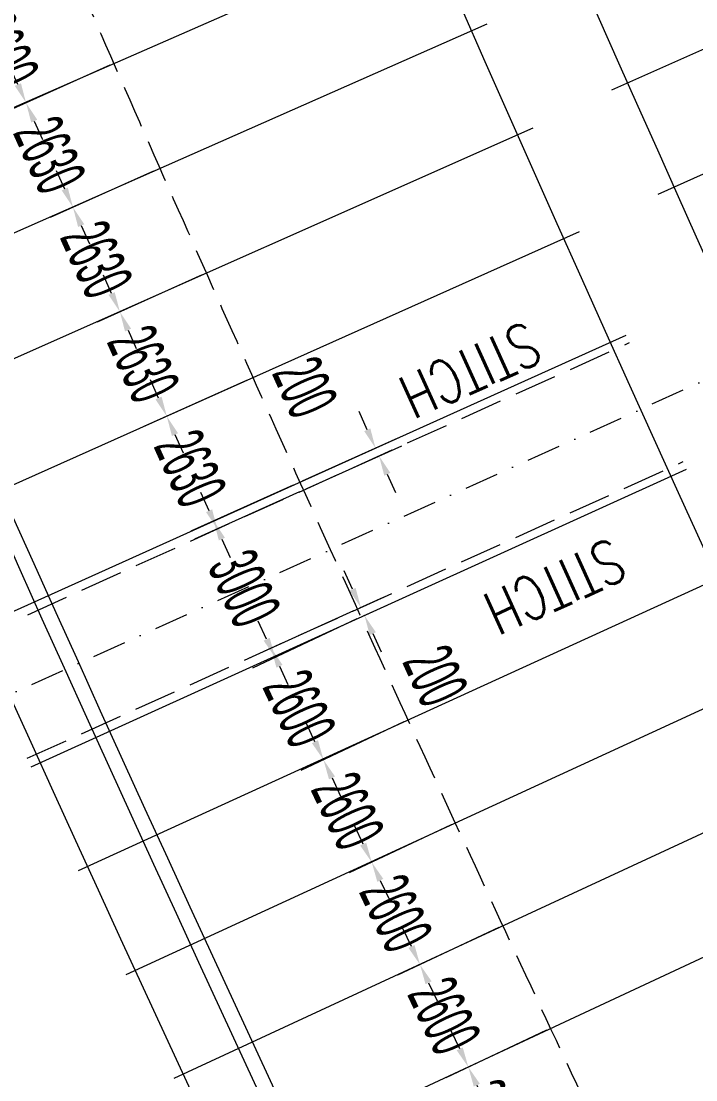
# Model space of a CAD drawing. Header units: millimetres. Extents: x 27228149 to 29012050, y 40856015 to 42918728.
# Drawn here: x 27425136 to 27440625, y 42328236 to 42352546 of the extents above; entities that cross this region are included whole.
import ezdxf

# ---------------------------------------------------------------- set-up
doc = ezdxf.new("R2010")
doc.units = ezdxf.units.MM
doc.header["$LTSCALE"] = 0.05
doc.linetypes.add('DGN Style 3', pattern=[27349.722329, 19535.51595, -7814.20638])
doc.linetypes.add('DGN Style 4', pattern=[31276.361035, 15628.41276, -7814.20638, 19.535516, -7814.20638])
doc.layers.get('Defpoints').update_dxf_attribs({"lineweight": 0})
for name, color, linetype, lineweight in [('InnerEdge_NB', 7, 'Continuous', 0), ('InnerEdge_SB', 7, 'Continuous', 0), ('InnerEdge_SB_Ramp', 7, 'Continuous', 0), ('OuterEdge_NB', 7, 'Continuous', 0), ('OuterEdge_SB', 7, 'Continuous', 0), ('OuterEdge_SBRamp', 7, 'Continuous', 0), ('PlacementCurve_NB', 1, 'DGN Style 3', 0), ('PlacementCurve_SB', 1, 'DGN Style 3', 0), ('S-_ANOT----_A-', 7, 'Continuous', 0), ('S-_ANOT----_T-', 7, 'Continuous', 0), ('S-_GRIDLINE_E- Adjusted', 6, 'DGN Style 4', 0), ('S-_SEG-----_E-NB', 3, 'Continuous', 13), ('S-_SEG-----_E-SB', 3, 'Continuous', 13), ('S-_WALLLBW-_E-', 40, 'Continuous', 13)]:
    doc.layers.add(name, color=color, linetype=linetype, lineweight=lineweight)
doc.styles.add('Styletxt', font='txt.shx')
doc.styles.add('StyleWORKING', font='WORKING.shx')
doc.dimstyles.new('dim300', dxfattribs={"dimtxt": 750, "dimasz": 750, "dimexe": 375, "dimexo": 375, "dimgap": 375, "dimtad": 1, "dimdec": 0, "dimzin": 11, "dimdsep": 46, "dimtxsty": 'StyleWORKING', "dimsah": 1, "dimcen": 0.09, "dimclrd": 7, "dimclre": 7, "dimadec": 4, "dimazin": 3, "dimtfac": 1, "dimtdec": 0, "dimtmove": 0, "dimatfit": 3, "dimfxl": 1, "dimtolj": 1, "dimtzin": 0, "dimlwd": 0, "dimlwe": 0, "dimarcsym": 0})

# ---------------------------------------------------------------- blocks, each defined once
blk = doc.blocks.new('*D686')
at = {"layer": 'Defpoints', "color": 0, "linetype": 'Continuous', "transparency": 16777216}
for p in [(27425203, 42356350), (27426237, 42353965), (27424183, 42353043)]:
    blk.add_point(p, dxfattribs=at)
at = {"layer": 'S-_ANOT----_A-', "linetype": 'Continuous', "transparency": 16777216}
for p, q in [((27425098, 42356303), (27422594, 42355180)), ((27426132, 42353918), (27423659, 42352808))]:
    blk.add_line(p, q, dxfattribs=at)
at = {"layer": 'S-_ANOT----_A-', "color": 7, "linetype": 'Continuous', "lineweight": 0, "transparency": 16777216}
for p, q in [((27422931, 42355835), (27422742, 42356254)), ((27424372, 42352624), (27424560, 42352204))]:
    blk.add_line(p, q, dxfattribs=at)
at = {"layer": 'S-_ANOT----_A-', "color": 7, "linetype": 'Continuous', "transparency": 16777216}
for points in [[(27423001, 42355866), (27422861, 42355803), (27423119, 42355415)], [(27424442, 42352655), (27424302, 42352592), (27424183, 42353043)]]:
    blk.add_solid(points, dxfattribs=at)
at = {"layer": 'S-_ANOT----_A-', "color": 0, "linetype": 'Continuous', "transparency": 16777216, "insert": (27423652, 42354230), "char_height": 1150, "attachment_point": 5, "rotation": 294.171, "style": 'StyleWORKING'}
blk.add_mtext('\\A1;{\\W0.47826;\\C0;2600}', dxfattribs=at)
blk = doc.blocks.new('*D687')
at = {"layer": 'Defpoints', "color": 0, "linetype": 'Continuous', "transparency": 16777216}
for p in [(27426237, 42353965), (27427277, 42351582), (27425248, 42350671)]:
    blk.add_point(p, dxfattribs=at)
at = {"layer": 'S-_ANOT----_A-', "linetype": 'Continuous', "transparency": 16777216}
for p, q in [((27426132, 42353918), (27423659, 42352808)), ((27427172, 42351535), (27424723, 42350436))]:
    blk.add_line(p, q, dxfattribs=at)
at = {"layer": 'S-_ANOT----_A-', "color": 7, "linetype": 'Continuous', "lineweight": 0, "transparency": 16777216}
for p, q in [((27423995, 42353463), (27423807, 42353883)), ((27425436, 42350252), (27425625, 42349832))]:
    blk.add_line(p, q, dxfattribs=at)
at = {"layer": 'S-_ANOT----_A-', "color": 7, "linetype": 'Continuous', "transparency": 16777216}
for points in [[(27424065, 42353494), (27423925, 42353431), (27424183, 42353043)], [(27425506, 42350283), (27425366, 42350220), (27425248, 42350671)]]:
    blk.add_solid(points, dxfattribs=at)
at = {"layer": 'S-_ANOT----_A-', "color": 0, "linetype": 'Continuous', "transparency": 16777216, "insert": (27424717, 42351858), "char_height": 1150, "attachment_point": 5, "rotation": 294.171, "style": 'StyleWORKING'}
blk.add_mtext('\\A1;{\\W0.47826;\\C0;2600}', dxfattribs=at)
blk = doc.blocks.new('*D688')
at = {"layer": 'Defpoints', "color": 0, "linetype": 'Continuous', "transparency": 16777216}
for p in [(27427277, 42351582), (27428276, 42349148), (27426325, 42348272)]:
    blk.add_point(p, dxfattribs=at)
at = {"layer": 'S-_ANOT----_A-', "linetype": 'Continuous', "transparency": 16777216}
for p, q in [((27427172, 42351535), (27424723, 42350436)), ((27428171, 42349101), (27425800, 42348037))]:
    blk.add_line(p, q, dxfattribs=at)
at = {"layer": 'S-_ANOT----_A-', "color": 7, "linetype": 'Continuous', "lineweight": 0, "transparency": 16777216}
for p, q in [((27425060, 42351091), (27424871, 42351511)), ((27426513, 42347853), (27426701, 42347433))]:
    blk.add_line(p, q, dxfattribs=at)
at = {"layer": 'S-_ANOT----_A-', "color": 7, "linetype": 'Continuous', "transparency": 16777216}
for points in [[(27425130, 42351122), (27424990, 42351060), (27425248, 42350671)], [(27426583, 42347884), (27426443, 42347821), (27426325, 42348272)]]:
    blk.add_solid(points, dxfattribs=at)
at = {"layer": 'S-_ANOT----_A-', "color": 0, "linetype": 'Continuous', "transparency": 16777216, "insert": (27425788, 42349472), "char_height": 1150, "attachment_point": 5, "rotation": 294.171, "style": 'StyleWORKING'}
blk.add_mtext('\\A1;{\\W0.47826;\\C0;2630}', dxfattribs=at)
blk = doc.blocks.new('*D689')
at = {"layer": 'Defpoints', "color": 0, "linetype": 'Continuous', "transparency": 16777216}
for p in [(27428276, 42349148), (27429400, 42346770), (27427402, 42345873)]:
    blk.add_point(p, dxfattribs=at)
at = {"layer": 'S-_ANOT----_A-', "linetype": 'Continuous', "transparency": 16777216}
for p, q in [((27428171, 42349101), (27425800, 42348037)), ((27429295, 42346722), (27426877, 42345637))]:
    blk.add_line(p, q, dxfattribs=at)
at = {"layer": 'S-_ANOT----_A-', "color": 7, "linetype": 'Continuous', "lineweight": 0, "transparency": 16777216}
for p, q in [((27426136, 42348692), (27425948, 42349112)), ((27427590, 42345453), (27427778, 42345033))]:
    blk.add_line(p, q, dxfattribs=at)
at = {"layer": 'S-_ANOT----_A-', "color": 7, "linetype": 'Continuous', "transparency": 16777216}
for points in [[(27426206, 42348723), (27426066, 42348661), (27426325, 42348272)], [(27427660, 42345484), (27427520, 42345421), (27427402, 42345873)]]:
    blk.add_solid(points, dxfattribs=at)
at = {"layer": 'S-_ANOT----_A-', "color": 0, "linetype": 'Continuous', "transparency": 16777216, "insert": (27426864, 42347073), "char_height": 1150, "attachment_point": 5, "rotation": 294.171, "style": 'StyleWORKING'}
blk.add_mtext('\\A1;{\\W0.47826;\\C0;2630}', dxfattribs=at)
blk = doc.blocks.new('*D690')
at = {"layer": 'Defpoints', "color": 0, "linetype": 'Continuous', "transparency": 16777216}
for p in [(27429400, 42346770), (27430412, 42344341), (27428479, 42343473)]:
    blk.add_point(p, dxfattribs=at)
at = {"layer": 'S-_ANOT----_A-', "linetype": 'Continuous', "transparency": 16777216}
for p, q in [((27429295, 42346722), (27426877, 42345637)), ((27430307, 42344294), (27427954, 42343238))]:
    blk.add_line(p, q, dxfattribs=at)
at = {"layer": 'S-_ANOT----_A-', "color": 7, "linetype": 'Continuous', "lineweight": 0, "transparency": 16777216}
for p, q in [((27427213, 42346292), (27427025, 42346712)), ((27428667, 42343054), (27428855, 42342634))]:
    blk.add_line(p, q, dxfattribs=at)
at = {"layer": 'S-_ANOT----_A-', "color": 7, "linetype": 'Continuous', "transparency": 16777216}
for points in [[(27427283, 42346324), (27427143, 42346261), (27427402, 42345873)], [(27428737, 42343085), (27428597, 42343022), (27428479, 42343473)]]:
    blk.add_solid(points, dxfattribs=at)
at = {"layer": 'S-_ANOT----_A-', "color": 0, "linetype": 'Continuous', "transparency": 16777216, "insert": (27427941, 42344673), "char_height": 1150, "attachment_point": 5, "rotation": 294.171, "style": 'StyleWORKING'}
blk.add_mtext('\\A1;{\\W0.47826;\\C0;2630}', dxfattribs=at)
blk = doc.blocks.new('*D691')
at = {"layer": 'Defpoints', "color": 0, "linetype": 'Continuous', "transparency": 16777216}
for p in [(27432949, 42338870), (27434028, 42336504), (27432077, 42335585)]:
    blk.add_point(p, dxfattribs=at)
at = {"layer": 'S-_ANOT----_A-', "linetype": 'Continuous', "transparency": 16777216}
for p, q in [((27432845, 42338821), (27430448, 42337691)), ((27433924, 42336455), (27431556, 42335340))]:
    blk.add_line(p, q, dxfattribs=at)
at = {"layer": 'S-_ANOT----_A-', "color": 7, "linetype": 'Continuous', "lineweight": 0, "transparency": 16777216}
for p, q in [((27430772, 42338353), (27430576, 42338769)), ((27432273, 42335169), (27432469, 42334753))]:
    blk.add_line(p, q, dxfattribs=at)
at = {"layer": 'S-_ANOT----_A-', "color": 7, "linetype": 'Continuous', "transparency": 16777216}
for points in [[(27430841, 42338385), (27430703, 42338320), (27430968, 42337936)], [(27432342, 42335201), (27432203, 42335136), (27432077, 42335585)]]:
    blk.add_solid(points, dxfattribs=at)
at = {"layer": 'S-_ANOT----_A-', "color": 0, "linetype": 'Continuous', "transparency": 16777216, "insert": (27431524, 42336761), "char_height": 1150, "attachment_point": 5, "rotation": 295.2339, "style": 'StyleWORKING'}
blk.add_mtext('\\A1;{\\W0.47826;\\C0;2600}', dxfattribs=at)
blk = doc.blocks.new('*D692')
at = {"layer": 'Defpoints', "color": 0, "linetype": 'Continuous', "transparency": 16777216}
for p in [(27434028, 42336504), (27435112, 42334141), (27433185, 42333233)]:
    blk.add_point(p, dxfattribs=at)
at = {"layer": 'S-_ANOT----_A-', "linetype": 'Continuous', "transparency": 16777216}
for p, q in [((27433924, 42336455), (27431556, 42335340)), ((27435008, 42334092), (27432665, 42332988))]:
    blk.add_line(p, q, dxfattribs=at)
at = {"layer": 'S-_ANOT----_A-', "color": 7, "linetype": 'Continuous', "lineweight": 0, "transparency": 16777216}
for p, q in [((27431880, 42336001), (27431684, 42336417)), ((27433381, 42332817), (27433577, 42332401))]:
    blk.add_line(p, q, dxfattribs=at)
at = {"layer": 'S-_ANOT----_A-', "color": 7, "linetype": 'Continuous', "transparency": 16777216}
for points in [[(27431950, 42336034), (27431811, 42335968), (27432077, 42335585)], [(27433450, 42332850), (27433312, 42332784), (27433185, 42333233)]]:
    blk.add_solid(points, dxfattribs=at)
at = {"layer": 'S-_ANOT----_A-', "color": 0, "linetype": 'Continuous', "transparency": 16777216, "insert": (27432632, 42334409), "char_height": 1150, "attachment_point": 5, "rotation": 295.2339, "style": 'StyleWORKING'}
blk.add_mtext('\\A1;{\\W0.47826;\\C0;2600}', dxfattribs=at)
blk = doc.blocks.new('*D693')
at = {"layer": 'Defpoints', "color": 0, "linetype": 'Continuous', "transparency": 16777216}
for p in [(27435112, 42334141), (27436203, 42331781), (27434293, 42330881)]:
    blk.add_point(p, dxfattribs=at)
at = {"layer": 'S-_ANOT----_A-', "linetype": 'Continuous', "transparency": 16777216}
for p, q in [((27435008, 42334092), (27432665, 42332988)), ((27436099, 42331732), (27433773, 42330636))]:
    blk.add_line(p, q, dxfattribs=at)
at = {"layer": 'S-_ANOT----_A-', "color": 7, "linetype": 'Continuous', "lineweight": 0, "transparency": 16777216}
for p, q in [((27432989, 42333649), (27432793, 42334065)), ((27434489, 42330465), (27434685, 42330049))]:
    blk.add_line(p, q, dxfattribs=at)
at = {"layer": 'S-_ANOT----_A-', "color": 7, "linetype": 'Continuous', "transparency": 16777216}
for points in [[(27433058, 42333682), (27432919, 42333616), (27433185, 42333233)], [(27434559, 42330498), (27434420, 42330432), (27434293, 42330881)]]:
    blk.add_solid(points, dxfattribs=at)
at = {"layer": 'S-_ANOT----_A-', "color": 0, "linetype": 'Continuous', "transparency": 16777216, "insert": (27433740, 42332058), "char_height": 1150, "attachment_point": 5, "rotation": 295.2339, "style": 'StyleWORKING'}
blk.add_mtext('\\A1;{\\W0.47826;\\C0;2600}', dxfattribs=at)
blk = doc.blocks.new('*D694')
at = {"layer": 'Defpoints', "color": 0, "linetype": 'Continuous', "transparency": 16777216}
for p in [(27436203, 42331781), (27437299, 42329424), (27435402, 42328529)]:
    blk.add_point(p, dxfattribs=at)
at = {"layer": 'S-_ANOT----_A-', "linetype": 'Continuous', "transparency": 16777216}
for p, q in [((27436099, 42331732), (27433773, 42330636)), ((27437195, 42329375), (27434882, 42328284))]:
    blk.add_line(p, q, dxfattribs=at)
at = {"layer": 'S-_ANOT----_A-', "color": 7, "linetype": 'Continuous', "lineweight": 0, "transparency": 16777216}
for p, q in [((27434097, 42331297), (27433901, 42331713)), ((27435598, 42328113), (27435794, 42327697))]:
    blk.add_line(p, q, dxfattribs=at)
at = {"layer": 'S-_ANOT----_A-', "color": 7, "linetype": 'Continuous', "transparency": 16777216}
for points in [[(27434167, 42331330), (27434028, 42331265), (27434293, 42330881)], [(27435667, 42328146), (27435528, 42328081), (27435402, 42328529)]]:
    blk.add_solid(points, dxfattribs=at)
at = {"layer": 'S-_ANOT----_A-', "color": 0, "linetype": 'Continuous', "transparency": 16777216, "insert": (27434849, 42329706), "char_height": 1150, "attachment_point": 5, "rotation": 295.2339, "style": 'StyleWORKING'}
blk.add_mtext('\\A1;{\\W0.47826;\\C0;2600}', dxfattribs=at)
blk = doc.blocks.new('*D695')
at = {"layer": 'Defpoints', "color": 0, "linetype": 'Continuous', "transparency": 16777216}
for p in [(27437299, 42329424), (27438402, 42327069), (27436510, 42326177)]:
    blk.add_point(p, dxfattribs=at)
at = {"layer": 'S-_ANOT----_A-', "linetype": 'Continuous', "transparency": 16777216}
for p, q in [((27437195, 42329375), (27434882, 42328284)), ((27438298, 42327020), (27435990, 42325932))]:
    blk.add_line(p, q, dxfattribs=at)
at = {"layer": 'S-_ANOT----_A-', "color": 7, "linetype": 'Continuous', "lineweight": 0, "transparency": 16777216}
for p, q in [((27435206, 42328945), (27435009, 42329362)), ((27436706, 42325761), (27436902, 42325345))]:
    blk.add_line(p, q, dxfattribs=at)
at = {"layer": 'S-_ANOT----_A-', "color": 7, "linetype": 'Continuous', "transparency": 16777216}
for points in [[(27435275, 42328978), (27435136, 42328913), (27435402, 42328529)], [(27436776, 42325794), (27436637, 42325729), (27436510, 42326177)]]:
    blk.add_solid(points, dxfattribs=at)
at = {"layer": 'S-_ANOT----_A-', "color": 0, "linetype": 'Continuous', "transparency": 16777216, "insert": (27435957, 42327354), "char_height": 1150, "attachment_point": 5, "rotation": 295.2339, "style": 'StyleWORKING'}
blk.add_mtext('\\A1;{\\W0.47826;\\C0;2600}', dxfattribs=at)
blk = doc.blocks.new('*D992')
at = {"layer": 'Defpoints', "color": 0, "linetype": 'Continuous', "transparency": 16777216}
for p in [(27433271, 42342744), (27431489, 42341941), (27431571, 42341759)]:
    blk.add_point(p, dxfattribs=at)
at = {"layer": 'S-_ANOT----_A-', "color": 7, "linetype": 'Continuous', "lineweight": 0, "transparency": 16777216}
for p, q in [((27433082, 42343163), (27432893, 42343583)), ((27433542, 42342142), (27433731, 42341723))]:
    blk.add_line(p, q, dxfattribs=at)
at = {"layer": 'S-_ANOT----_A-', "linetype": 'Continuous', "transparency": 16777216}
for p, q in [((27431594, 42341988), (27433795, 42342980)), ((27431676, 42341806), (27433877, 42342798))]:
    blk.add_line(p, q, dxfattribs=at)
at = {"layer": 'S-_ANOT----_A-', "color": 7, "linetype": 'Continuous', "transparency": 16777216}
for points in [[(27433152, 42343195), (27433012, 42343132), (27433271, 42342744)], [(27433612, 42342174), (27433472, 42342111), (27433353, 42342561)]]:
    blk.add_solid(points, dxfattribs=at)
at = {"layer": 'S-_ANOT----_A-', "color": 0, "linetype": 'Continuous', "transparency": 16777216, "insert": (27431650, 42344138), "char_height": 1150, "attachment_point": 5, "rotation": 294.25, "style": 'StyleWORKING'}
blk.add_mtext('\\A1;{\\W0.47826;\\C0;200}', dxfattribs=at)
blk = doc.blocks.new('*D993')
at = {"layer": 'Defpoints', "color": 0, "linetype": 'Continuous', "transparency": 16777216}
for p in [(27432935, 42339083), (27432807, 42339025), (27432890, 42338843)]:
    blk.add_point(p, dxfattribs=at)
at = {"layer": 'S-_ANOT----_A-', "color": 7, "linetype": 'Continuous', "lineweight": 0, "transparency": 16777216}
for p, q in [((27432745, 42339502), (27432554, 42339921)), ((27433208, 42338482), (27433398, 42338064))]:
    blk.add_line(p, q, dxfattribs=at)
at = {"layer": 'S-_ANOT----_A-', "linetype": 'Continuous', "transparency": 16777216}
for p, q in [((27432912, 42339073), (27433458, 42339321)), ((27432995, 42338891), (27433541, 42339139))]:
    blk.add_line(p, q, dxfattribs=at)
at = {"layer": 'S-_ANOT----_A-', "color": 7, "linetype": 'Continuous', "transparency": 16777216}
for points in [[(27432814, 42339534), (27432675, 42339470), (27432935, 42339083)], [(27433278, 42338514), (27433138, 42338451), (27433018, 42338901)]]:
    blk.add_solid(points, dxfattribs=at)
at = {"layer": 'S-_ANOT----_A-', "color": 0, "linetype": 'Continuous', "transparency": 16777216, "insert": (27434644, 42337513), "char_height": 1150, "attachment_point": 5, "rotation": 294.4288, "style": 'StyleWORKING'}
blk.add_mtext('\\A1;{\\W0.47826;\\C0;200}', dxfattribs=at)
blk = doc.blocks.new('*D1194')
at = {"layer": 'Defpoints', "color": 0, "linetype": 'Continuous', "transparency": 16777216}
for p in [(27430412, 42344341), (27431489, 42341941), (27429556, 42341074)]:
    blk.add_point(p, dxfattribs=at)
at = {"layer": 'S-_ANOT----_A-', "linetype": 'Continuous', "transparency": 16777216}
for p, q in [((27430307, 42344294), (27427954, 42343238)), ((27431384, 42341894), (27429031, 42340838))]:
    blk.add_line(p, q, dxfattribs=at)
at = {"layer": 'S-_ANOT----_A-', "color": 7, "linetype": 'Continuous', "lineweight": 0, "transparency": 16777216}
for p, q in [((27428290, 42343893), (27428102, 42344313)), ((27429744, 42340654), (27429932, 42340234))]:
    blk.add_line(p, q, dxfattribs=at)
at = {"layer": 'S-_ANOT----_A-', "color": 7, "linetype": 'Continuous', "transparency": 16777216}
for points in [[(27428360, 42343924), (27428220, 42343861), (27428479, 42343473)], [(27429814, 42340685), (27429674, 42340623), (27429556, 42341074)]]:
    blk.add_solid(points, dxfattribs=at)
at = {"layer": 'S-_ANOT----_A-', "color": 0, "linetype": 'Continuous', "transparency": 16777216, "insert": (27429018, 42342274), "char_height": 1150, "attachment_point": 5, "rotation": 294.171, "style": 'StyleWORKING'}
blk.add_mtext('\\A1;{\\W0.47826;\\C0;2630}', dxfattribs=at)
blk = doc.blocks.new('*D1195')
at = {"layer": 'Defpoints', "color": 0, "linetype": 'Continuous', "transparency": 16777216}
for p in [(27431630, 42341786), (27432867, 42339052), (27430876, 42338152)]:
    blk.add_point(p, dxfattribs=at)
at = {"layer": 'S-_ANOT----_A-', "linetype": 'Continuous', "transparency": 16777216}
for p, q in [((27431525, 42341738), (27429116, 42340648)), ((27432762, 42339005), (27430353, 42337915))]:
    blk.add_line(p, q, dxfattribs=at)
at = {"layer": 'S-_ANOT----_A-', "color": 7, "linetype": 'Continuous', "lineweight": 0, "transparency": 16777216}
for p, q in [((27429450, 42341305), (27429261, 42341724)), ((27431066, 42337733), (27431256, 42337314))]:
    blk.add_line(p, q, dxfattribs=at)
at = {"layer": 'S-_ANOT----_A-', "color": 7, "linetype": 'Continuous', "transparency": 16777216}
for points in [[(27429520, 42341336), (27429381, 42341273), (27429640, 42340885)], [(27431136, 42337765), (27430996, 42337701), (27430876, 42338152)]]:
    blk.add_solid(points, dxfattribs=at)
at = {"layer": 'S-_ANOT----_A-', "color": 0, "linetype": 'Continuous', "transparency": 16777216, "insert": (27430259, 42339519), "char_height": 1150, "attachment_point": 5, "rotation": 294.3394, "style": 'StyleWORKING'}
blk.add_mtext('\\A1;{\\W0.47826;\\C0;3000}', dxfattribs=at)

msp = doc.modelspace()

# ---------------------------------------------------------------- linework, layer by layer
at = {"layer": 'InnerEdge_NB'}
msp.add_lwpolyline([(27283724.5, 42878514.7, -0.0568157), (27345588.8, 42682480.7), (27368075.3, 42566916.3, 0.0263705), (27393633.3, 42464653, 0.0426618), (27458420.2, 42303807.1, 0.1075608), (27699785.7, 42006839.6, 0.026969), (27783127.3, 41947329.2), (27839783.5, 41911319.6)], format="xyb", dxfattribs=at)
at = {"layer": 'InnerEdge_SB', "extrusion": (0, 0, -1)}
msp.add_lwpolyline([(-27784629.2, 41949692.3, 0.026969), (-27701533.2, 42009027.3, 0.1075608), (-27460918.9, 42305070.6, 0.0691101), (-27370363.7, 42569291.8)], format="xyb", dxfattribs=at)
at = {"layer": 'InnerEdge_SB_Ramp'}
msp.add_arc((28346047, 42802241.2), 995233.3, 204.057672, 213.4027861, dxfattribs=at)
at = {"layer": 'OuterEdge_NB', "extrusion": (0, 0, -1)}
msp.add_arc((-28366874.4, 42763192.6), 1032150, 334.1501386, 342.946718, dxfattribs=at)
at = {"layer": 'OuterEdge_SB'}
msp.add_arc((28367638.5, 42763454), 1001850, 201.5257562, 206.7701516, dxfattribs=at)
at = {"layer": 'OuterEdge_SBRamp'}
msp.add_arc((28346047, 42802241.2), 988983.3, 202.081749, 213.4027861, dxfattribs=at)
at = {"layer": 'PlacementCurve_NB'}
msp.add_lwpolyline([(27288809.3, 42846343.4, -0.0480477), (27337834.2, 42680971.8), (27359958.8, 42567267.3, 0.0690894), (27451045.4, 42301107.2, 0.1079959), (27694979, 42000696.1, 0.0193193), (27725549.4, 41977271, 0.0146476), (27778701.6, 41940923.9), (27835716.4, 41904662.4)], format="xyb", dxfattribs=at)
at = {"layer": 'PlacementCurve_SB'}
msp.add_lwpolyline([(27305541.4, 42854039, -0.0482858), (27355899.2, 42684467.3), (27377998.9, 42570890.3, 0.0688708), (27467496.8, 42309348.2, 0.1110949), (27715510, 42007942.3, 0.028125), (27802629.8, 41947720.4), (27845874.9, 41921290)], format="xyb", dxfattribs=at)
at = {"layer": 'S-_GRIDLINE_E- Adjusted'}
msp.add_line((27388330.6, 42320556.3), (27456605.9, 42351435.2), dxfattribs=at)
at = {"layer": 'S-_SEG-----_E-NB'}
for p, q in [((27419647.4, 42348239.6), (27434788.3, 42354872.4)), ((27420714.4, 42345812.4), (27435838.3, 42352484)), ((27421787.6, 42343388), (27436894.3, 42350098.3)), ((27422867, 42340966.3), (27437956.5, 42347715.3)), ((27423952.7, 42338547.4), (27439024.8, 42345335.1)), ((27425365.3, 42335424.4), (27440414.8, 42342262.1)), ((27426452.6, 42333039.5), (27441484.7, 42339915.2)), ((27427545.9, 42330657.2), (27442560.5, 42337571.1)), ((27428645.2, 42328277.8), (27443642.3, 42335229.7)), ((27429750.5, 42325901.2), (27444729.9, 42332891))]:
    msp.add_line(p, q, dxfattribs=at)
at = {"layer": 'S-_SEG-----_E-NB', "linetype": 'DGN Style 3'}
for p, q in [((27424040.2, 42338353), (27439101.8, 42345164.7)), ((27425276.7, 42335619.7), (27440338.3, 42342431.4))]:
    msp.add_line(p, q, dxfattribs=at)
at = {"layer": 'S-_SEG-----_E-SB'}
for p, q in [((27438695.9, 42350969.3), (27452317.8, 42357017.9)), ((27439762.9, 42348575.1), (27453369, 42354658.8))]:
    msp.add_line(p, q, dxfattribs=at)
at = {"layer": 'S-_WALLLBW-_E-', "extrusion": (0, 0, -1)}
for radius in [1032500, 1033900]:
    msp.add_arc((-28366874.4, 42763192.6), radius, 334.1501386, 342.946718, dxfattribs=at)
at = {"layer": 'S-_WALLLBW-_E-'}
for radius, end in [(987233.3, 213.3940806), (988633.3, 213.3940929)]:
    msp.add_arc((28346047, 42802241.2), radius, 202.081749, end, dxfattribs=at)

# ---------------------------------------------------------------- texts
at = {"layer": 'S-_ANOT----_T-', "linetype": 'Continuous', "style": 'Styletxt', "width": 0.75}
for p in [(27436747.9, 42345670.4), (27438691.7, 42340697.7)]:
    msp.add_text('STITCH', height=1000, rotation=204.33511, dxfattribs=at).set_placement(p)

# ---------------------------------------------------------------- dimensions: what is measured, and where the dimension line sits
at = {"layer": 'S-_ANOT----_A-', "linetype": 'Continuous'}
for base, p1, p2, angle, override, picture, middle, turn in [((27424183.5, 42353043.2), (27425203, 42356350.4), (27426237.2, 42353964.9), 114.17099, {"dimscale": 1000, "dimtxt": 1.15, "dimasz": 0.46, "dimexe": 0.575, "dimexo": 0.115, "dimgap": 0.2875, "dimtad": 1, "dimjust": 0, "dimtih": 0, "dimtoh": 0, "dimlfac": 1, "dimsah": 1, "dimcen": 0, "dimse1": 0, "dimse2": 0, "dimclre": 256, "dimclrt": 0, "dimtol": 0, "dimtfac": 1, "dimtofl": 0, "dimtmove": 2, "dimatfit": 3, "dimfrac": 0, "dimtolj": 1, "dimlwe": 65535}, '*D686', (27423652.5, 42354229.7), 294.17099), ((27425248, 42350671.3), (27426237.2, 42353964.9), (27427277.4, 42351582.1), 114.17099, {"dimscale": 1000, "dimtxt": 1.15, "dimasz": 0.46, "dimexe": 0.575, "dimexo": 0.115, "dimgap": 0.2875, "dimtad": 1, "dimjust": 0, "dimtih": 0, "dimtoh": 0, "dimlfac": 1, "dimsah": 1, "dimcen": 0, "dimse1": 0, "dimse2": 0, "dimclre": 256, "dimclrt": 0, "dimtol": 0, "dimtfac": 1, "dimtofl": 0, "dimtmove": 2, "dimatfit": 3, "dimfrac": 0, "dimtolj": 1, "dimlwe": 65535}, '*D687', (27424717, 42351857.8), 294.17099), ((27426324.7, 42348272.3), (27427277.4, 42351582.1), (27428276.3, 42349148.2), 114.17099, {"dimscale": 1000, "dimtxt": 1.15, "dimasz": 0.46, "dimexe": 0.575, "dimexo": 0.115, "dimgap": 0.2875, "dimtad": 1, "dimjust": 0, "dimtih": 0, "dimtoh": 0, "dimlfac": 1, "dimsah": 1, "dimcen": 0, "dimse1": 0, "dimse2": 0, "dimclre": 256, "dimclrt": 0, "dimtol": 0, "dimtfac": 1, "dimtofl": 0, "dimtmove": 2, "dimatfit": 3, "dimfrac": 0, "dimtolj": 1, "dimlwe": 65535}, '*D688', (27425787.6, 42349472.3), 294.17099), ((27427401.7, 42345872.5), (27428276.3, 42349148.2), (27429400.4, 42346769.5), 114.17099, {"dimscale": 1000, "dimtxt": 1.15, "dimasz": 0.46, "dimexe": 0.575, "dimexo": 0.115, "dimgap": 0.2875, "dimtad": 1, "dimjust": 0, "dimtih": 0, "dimtoh": 0, "dimlfac": 1, "dimsah": 1, "dimcen": 0, "dimse1": 0, "dimse2": 0, "dimclre": 256, "dimclrt": 0, "dimtol": 0, "dimtfac": 1, "dimtofl": 0, "dimtmove": 2, "dimatfit": 3, "dimfrac": 0, "dimtolj": 1, "dimlwe": 65535}, '*D689', (27426864.5, 42347073), 294.17099), ((27428478.6, 42343473.2), (27429400.4, 42346769.5), (27430411.8, 42344340.8), 114.17099, {"dimscale": 1000, "dimtxt": 1.15, "dimasz": 0.46, "dimexe": 0.575, "dimexo": 0.115, "dimgap": 0.2875, "dimtad": 1, "dimjust": 0, "dimtih": 0, "dimtoh": 0, "dimlfac": 1, "dimsah": 1, "dimcen": 0, "dimse1": 0, "dimse2": 0, "dimclre": 256, "dimclrt": 0, "dimtol": 0, "dimtfac": 1, "dimtofl": 0, "dimtmove": 2, "dimatfit": 3, "dimfrac": 0, "dimtolj": 1, "dimlwe": 65535}, '*D690', (27427941.4, 42344673.4), 294.17099), ((27433270.6, 42342743.9), (27431570.9, 42341758.8), (27431488.7, 42341941.2), 114.25003, {"dimscale": 1000, "dimtxt": 1.15, "dimasz": 0.46, "dimexe": 0.575, "dimexo": 0.115, "dimgap": 0.2875, "dimtad": 1, "dimtih": 0, "dimtoh": 0, "dimlfac": 1, "dimsah": 1, "dimcen": 0, "dimse1": 0, "dimse2": 0, "dimclre": 256, "dimclrt": 0, "dimtol": 0, "dimtfac": 1, "dimtofl": 0, "dimtmove": 2, "dimatfit": 3, "dimfrac": 0, "dimtolj": 1, "dimlwe": 65535}, '*D992', (27431649.6, 42344137.6), 294.25003), ((27429555.5, 42341073.6), (27430411.8, 42344340.8), (27431488.7, 42341941.2), 114.17099, {"dimscale": 1000, "dimtxt": 1.15, "dimasz": 0.46, "dimexe": 0.575, "dimexo": 0.115, "dimgap": 0.2875, "dimtad": 1, "dimjust": 0, "dimtih": 0, "dimtoh": 0, "dimlfac": 1, "dimsah": 1, "dimcen": 0, "dimse1": 0, "dimse2": 0, "dimclre": 256, "dimclrt": 0, "dimtol": 0, "dimtfac": 1, "dimtofl": 0, "dimtmove": 2, "dimatfit": 3, "dimfrac": 0, "dimtolj": 1, "dimlwe": 65535}, '*D1194', (27429018.3, 42342274), 294.17099), ((27430876.4, 42338152), (27431630.1, 42341785.6), (27432866.5, 42339052.2), 114.33939, {"dimscale": 1000, "dimtxt": 1.15, "dimasz": 0.46, "dimexe": 0.575, "dimexo": 0.115, "dimgap": 0.2875, "dimtad": 1, "dimjust": 0, "dimtih": 0, "dimtoh": 0, "dimlfac": 1, "dimsah": 1, "dimcen": 0, "dimse1": 0, "dimse2": 0, "dimclre": 256, "dimclrt": 0, "dimtol": 0, "dimtfac": 1, "dimtofl": 0, "dimtmove": 2, "dimatfit": 3, "dimfrac": 0, "dimtolj": 1, "dimlwe": 65535}, '*D1195', (27430259.5, 42339519.3), 294.33939), ((27432934.8, 42339083.4), (27432890.1, 42338843.3), (27432807.3, 42339025.5), 114.42876, {"dimscale": 1000, "dimtxt": 1.15, "dimasz": 0.46, "dimexe": 0.575, "dimexo": 0.115, "dimgap": 0.2875, "dimtad": 1, "dimtih": 0, "dimtoh": 0, "dimlfac": 1, "dimsah": 1, "dimcen": 0, "dimse1": 0, "dimse2": 0, "dimclre": 256, "dimclrt": 0, "dimtol": 0, "dimtfac": 1, "dimtofl": 0, "dimtmove": 2, "dimatfit": 3, "dimfrac": 0, "dimtolj": 1, "dimlwe": 65535}, '*D993', (27434644.2, 42337513.1), 294.42876), ((27432076.5, 42335584.8), (27432949.3, 42338870.1), (27434027.7, 42336504.4), 115.2339, {"dimscale": 1000, "dimtxt": 1.15, "dimasz": 0.46, "dimexe": 0.575, "dimexo": 0.115, "dimgap": 0.2875, "dimtad": 1, "dimjust": 0, "dimtih": 0, "dimtoh": 0, "dimlfac": 1, "dimsah": 1, "dimcen": 0, "dimse1": 0, "dimse2": 0, "dimclre": 256, "dimclrt": 0, "dimtol": 0, "dimtfac": 1, "dimtofl": 0, "dimtmove": 2, "dimatfit": 3, "dimfrac": 0, "dimtolj": 1, "dimlwe": 65535}, '*D691', (27431523.6, 42336761.2), 295.2339), ((27433184.9, 42333233), (27434027.7, 42336504.4), (27435112.2, 42334141.4), 115.2339, {"dimscale": 1000, "dimtxt": 1.15, "dimasz": 0.46, "dimexe": 0.575, "dimexo": 0.115, "dimgap": 0.2875, "dimtad": 1, "dimjust": 0, "dimtih": 0, "dimtoh": 0, "dimlfac": 1, "dimsah": 1, "dimcen": 0, "dimse1": 0, "dimse2": 0, "dimclre": 256, "dimclrt": 0, "dimtol": 0, "dimtfac": 1, "dimtofl": 0, "dimtmove": 2, "dimatfit": 3, "dimfrac": 0, "dimtolj": 1, "dimlwe": 65535}, '*D692', (27432631.9, 42334409.5), 295.2339), ((27434293.3, 42330881.2), (27435112.2, 42334141.4), (27436202.7, 42331781.1), 115.2339, {"dimscale": 1000, "dimtxt": 1.15, "dimasz": 0.46, "dimexe": 0.575, "dimexo": 0.115, "dimgap": 0.2875, "dimtad": 1, "dimjust": 0, "dimtih": 0, "dimtoh": 0, "dimlfac": 1, "dimsah": 1, "dimcen": 0, "dimse1": 0, "dimse2": 0, "dimclre": 256, "dimclrt": 0, "dimtol": 0, "dimtfac": 1, "dimtofl": 0, "dimtmove": 2, "dimatfit": 3, "dimfrac": 0, "dimtolj": 1, "dimlwe": 65535}, '*D693', (27433740.3, 42332057.7), 295.2339), ((27435401.7, 42328529.3), (27436202.7, 42331781.1), (27437299.1, 42329423.6), 115.2339, {"dimscale": 1000, "dimtxt": 1.15, "dimasz": 0.46, "dimexe": 0.575, "dimexo": 0.115, "dimgap": 0.2875, "dimtad": 1, "dimjust": 0, "dimtih": 0, "dimtoh": 0, "dimlfac": 1, "dimsah": 1, "dimcen": 0, "dimse1": 0, "dimse2": 0, "dimclre": 256, "dimclrt": 0, "dimtol": 0, "dimtfac": 1, "dimtofl": 0, "dimtmove": 2, "dimatfit": 3, "dimfrac": 0, "dimtolj": 1, "dimlwe": 65535}, '*D694', (27434848.7, 42329705.8), 295.2339), ((27436510.1, 42326177.4), (27437299.1, 42329423.6), (27438401.6, 42327068.9), 115.2339, {"dimscale": 1000, "dimtxt": 1.15, "dimasz": 0.46, "dimexe": 0.575, "dimexo": 0.115, "dimgap": 0.2875, "dimtad": 1, "dimjust": 0, "dimtih": 0, "dimtoh": 0, "dimlfac": 1, "dimsah": 1, "dimcen": 0, "dimse1": 0, "dimse2": 0, "dimclre": 256, "dimclrt": 0, "dimtol": 0, "dimtfac": 1, "dimtofl": 0, "dimtmove": 2, "dimatfit": 3, "dimfrac": 0, "dimtolj": 1, "dimlwe": 65535}, '*D695', (27435957.1, 42327354), 295.2339)]:
    dim = msp.add_linear_dim(base=base, p1=p1, p2=p2, angle=angle, text='{\\W0.47826;\\C0;<>}', dimstyle='dim300', override=override, dxfattribs=at)
    dim.commit()
    dim.dimension.update_dxf_attribs({"geometry": picture, "text_midpoint": middle, "dimtype": 160, "text_rotation": turn})

doc.saveas('drawing.dxf')
